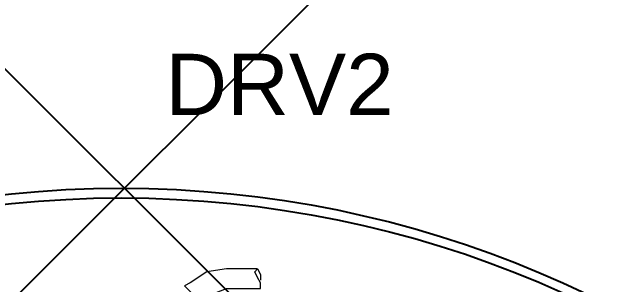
# Model space of a CAD drawing. Header units: millimetres. Extents: x -45 to 90, y -17 to 16.
# Drawn here: x 3.07 to 4.059, y 1.592 to 2.038 of the extents above; entities that cross this region are included whole.
import ezdxf

# ---------------------------------------------------------------- set-up
doc = ezdxf.new("R2010")
doc.units = ezdxf.units.MM
doc.header["$PDMODE"] = 3
doc.layers.add('PDF_Geometry', color=7, linetype='Continuous')
doc.styles.get("Standard").update_dxf_attribs({"font": 'arial.ttf'})

msp = doc.modelspace()

# ---------------------------------------------------------------- linework, layer by layer
at = {"color": 4}
for centre in [(3.24783, 0), (3.24778, -0.01594)]:
    msp.add_circle(centre, 1.75, dxfattribs=at)
msp.add_point((3.25311, 1.74999), dxfattribs=at)
at = {"layer": 'PDF_Geometry', "lineweight": 18}
msp.add_lwpolyline([(3.47018, 1.61819), (3.42892, 1.61819), (3.41975, 1.61819), (3.38766, 1.61361), (3.36016, 1.59527), (3.35099, 1.59069), (3.3785, 1.56318), (3.38308, 1.57235), (3.41975, 1.58611), (3.42892, 1.58611), (3.47476, 1.58611), (3.47476, 1.59527), (3.47018, 1.60444), (3.46559, 1.61361), (3.47018, 1.61819), (3.47476, 1.60903), (3.47476, 1.59986)], dxfattribs=at)

# ---------------------------------------------------------------- texts
at = {"color": 4}
msp.add_text('DRV2', height=0.1, dxfattribs=at).set_placement((3.31972, 1.86951))

doc.saveas('drawing.dxf')
